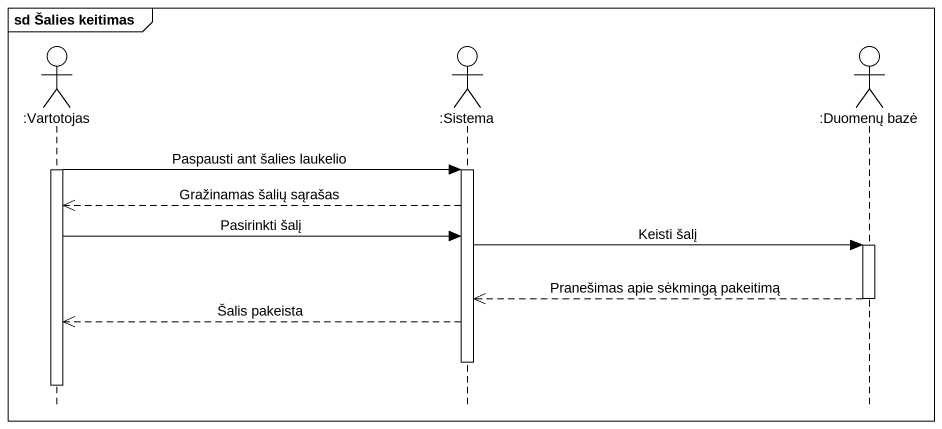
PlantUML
@startuml
mainframe sd Šalies keitimas
hide footbox
actor ":Vartotojas" as Vartotojas
actor ":Sistema" as Sistema
actor ":Duomenų bazė" as Duomenų_bazė

activate Vartotojas
Vartotojas -> Sistema : Paspausti ant šalies laukelio
activate Sistema
Sistema -->> Vartotojas : Gražinamas šalių sąrašas
Vartotojas -> Sistema : Pasirinkti šalį
Sistema -> Duomenų_bazė : Keisti šalį
activate Duomenų_bazė
Duomenų_bazė -->> Sistema : Pranešimas apie sėkmingą pakeitimą
deactivate Duomenų_bazė
Sistema -->> Vartotojas : Šalis pakeista
deactivate Sistema
deactivate Vartotojas
@enduml
